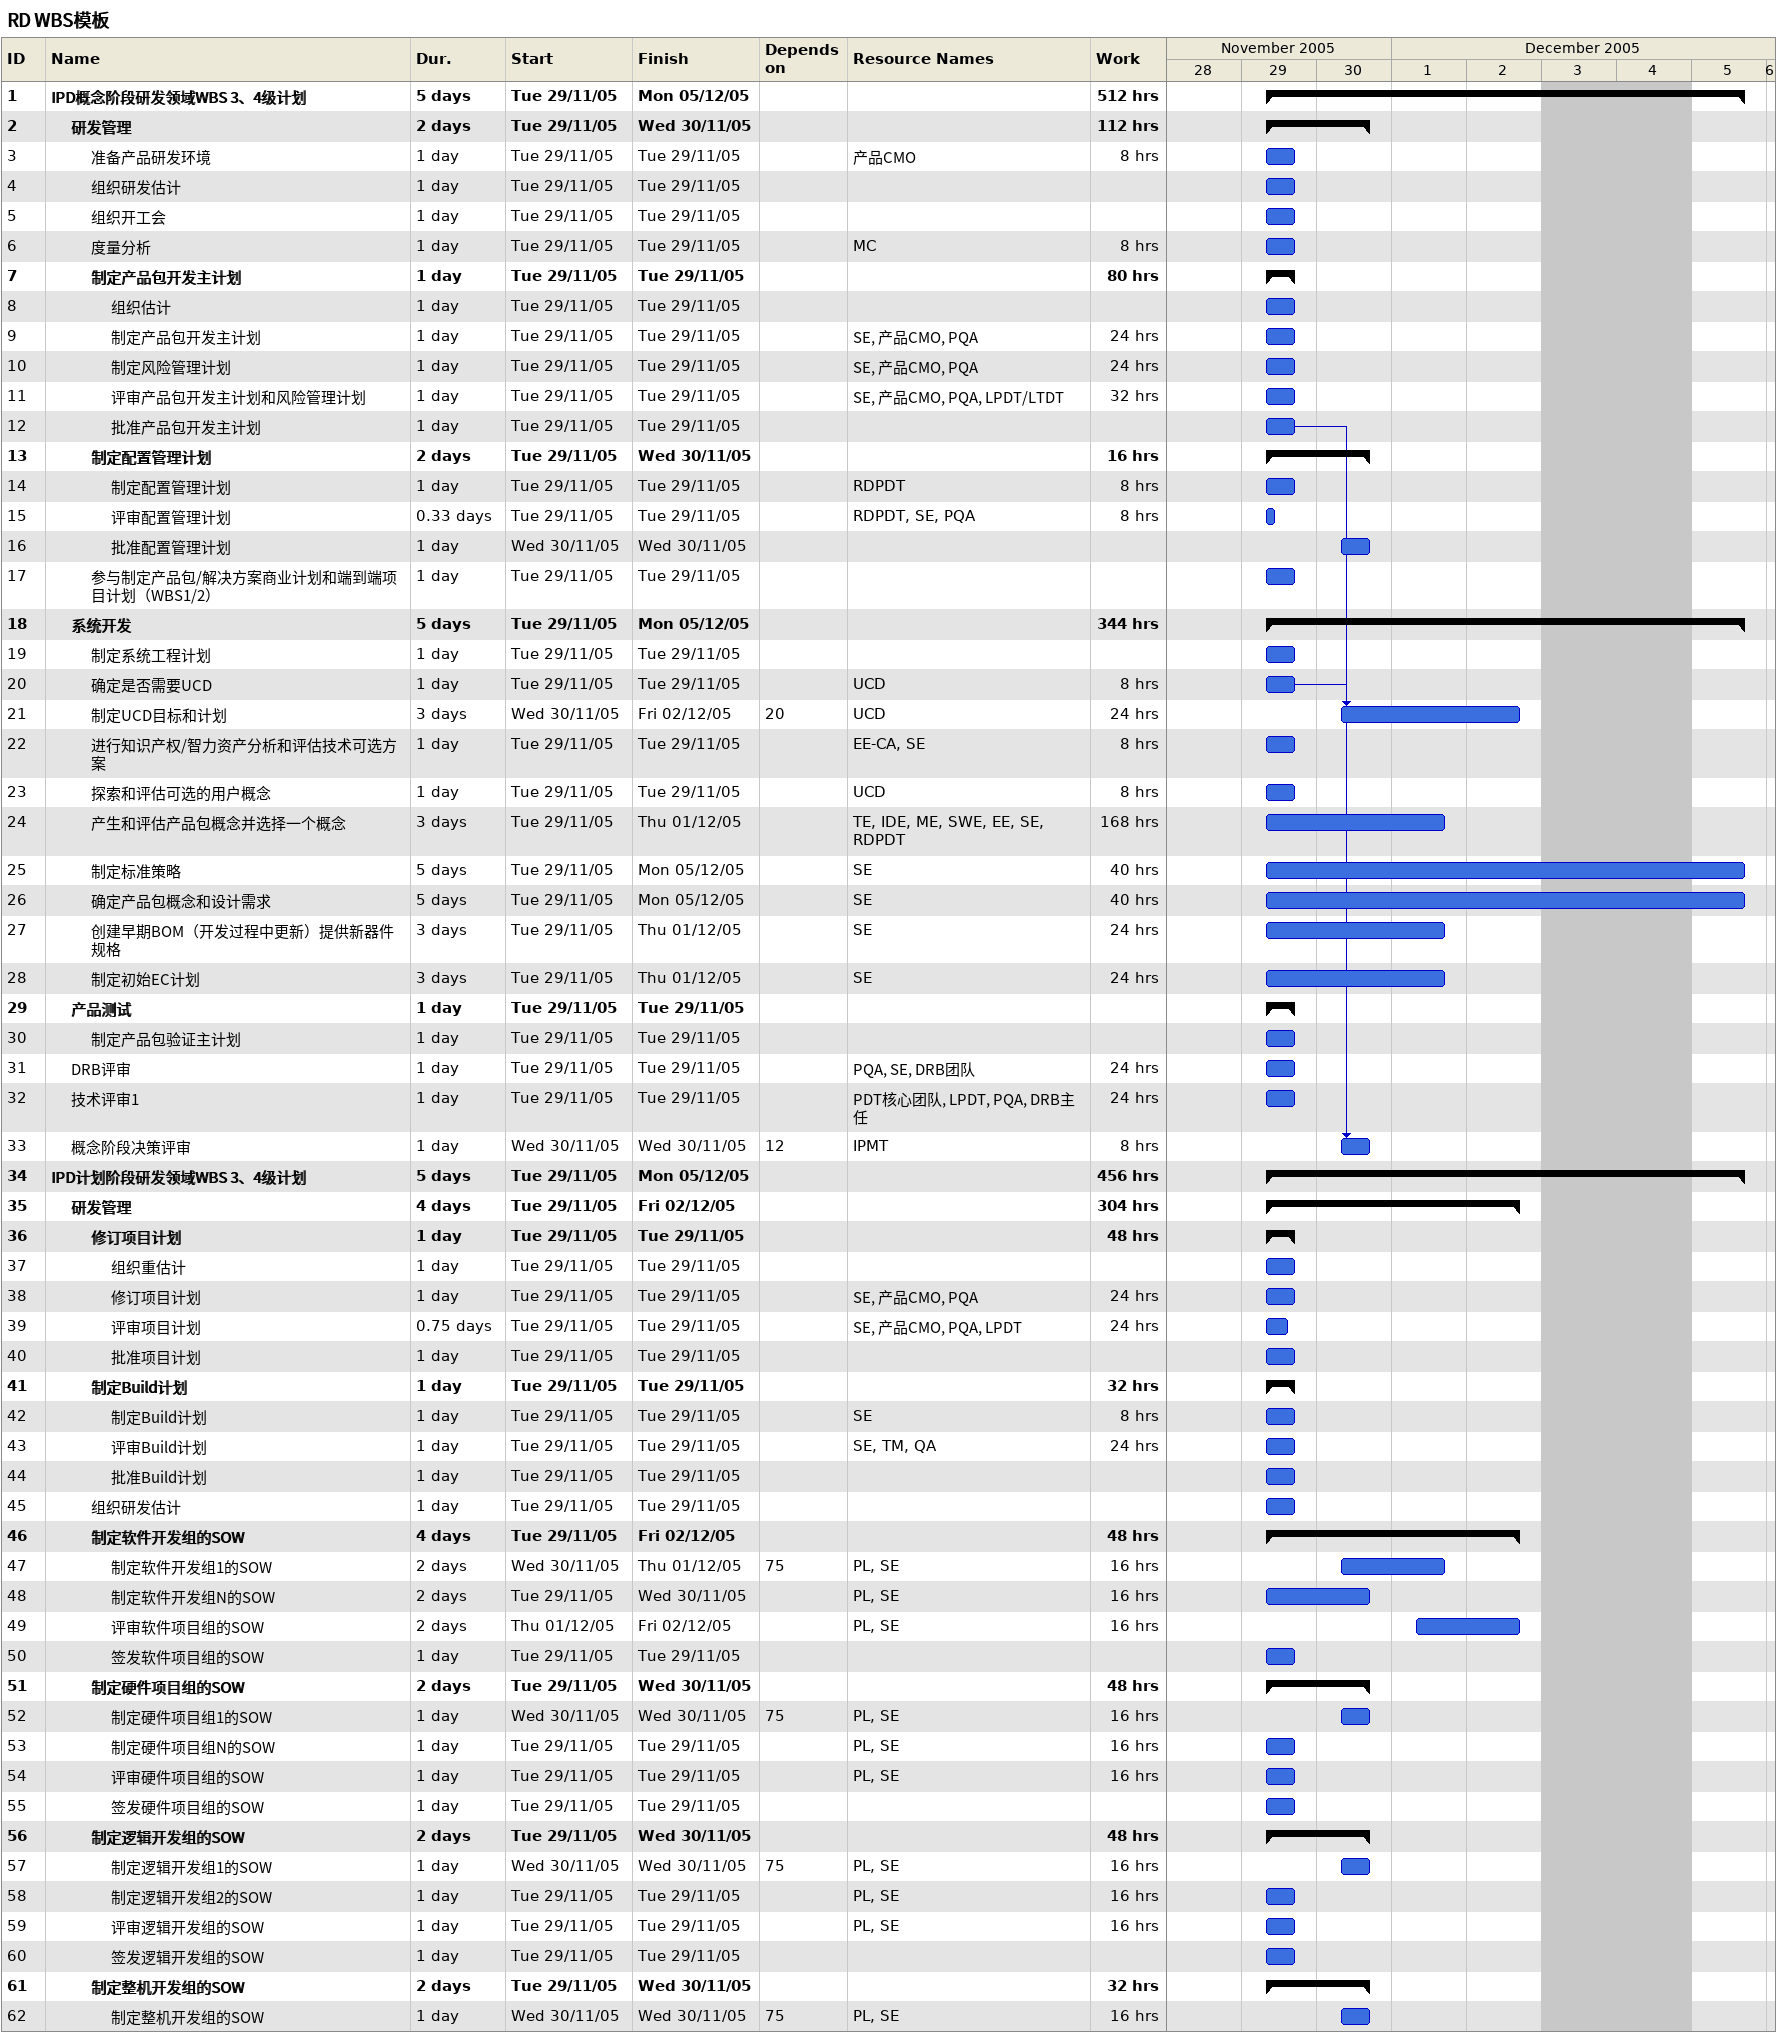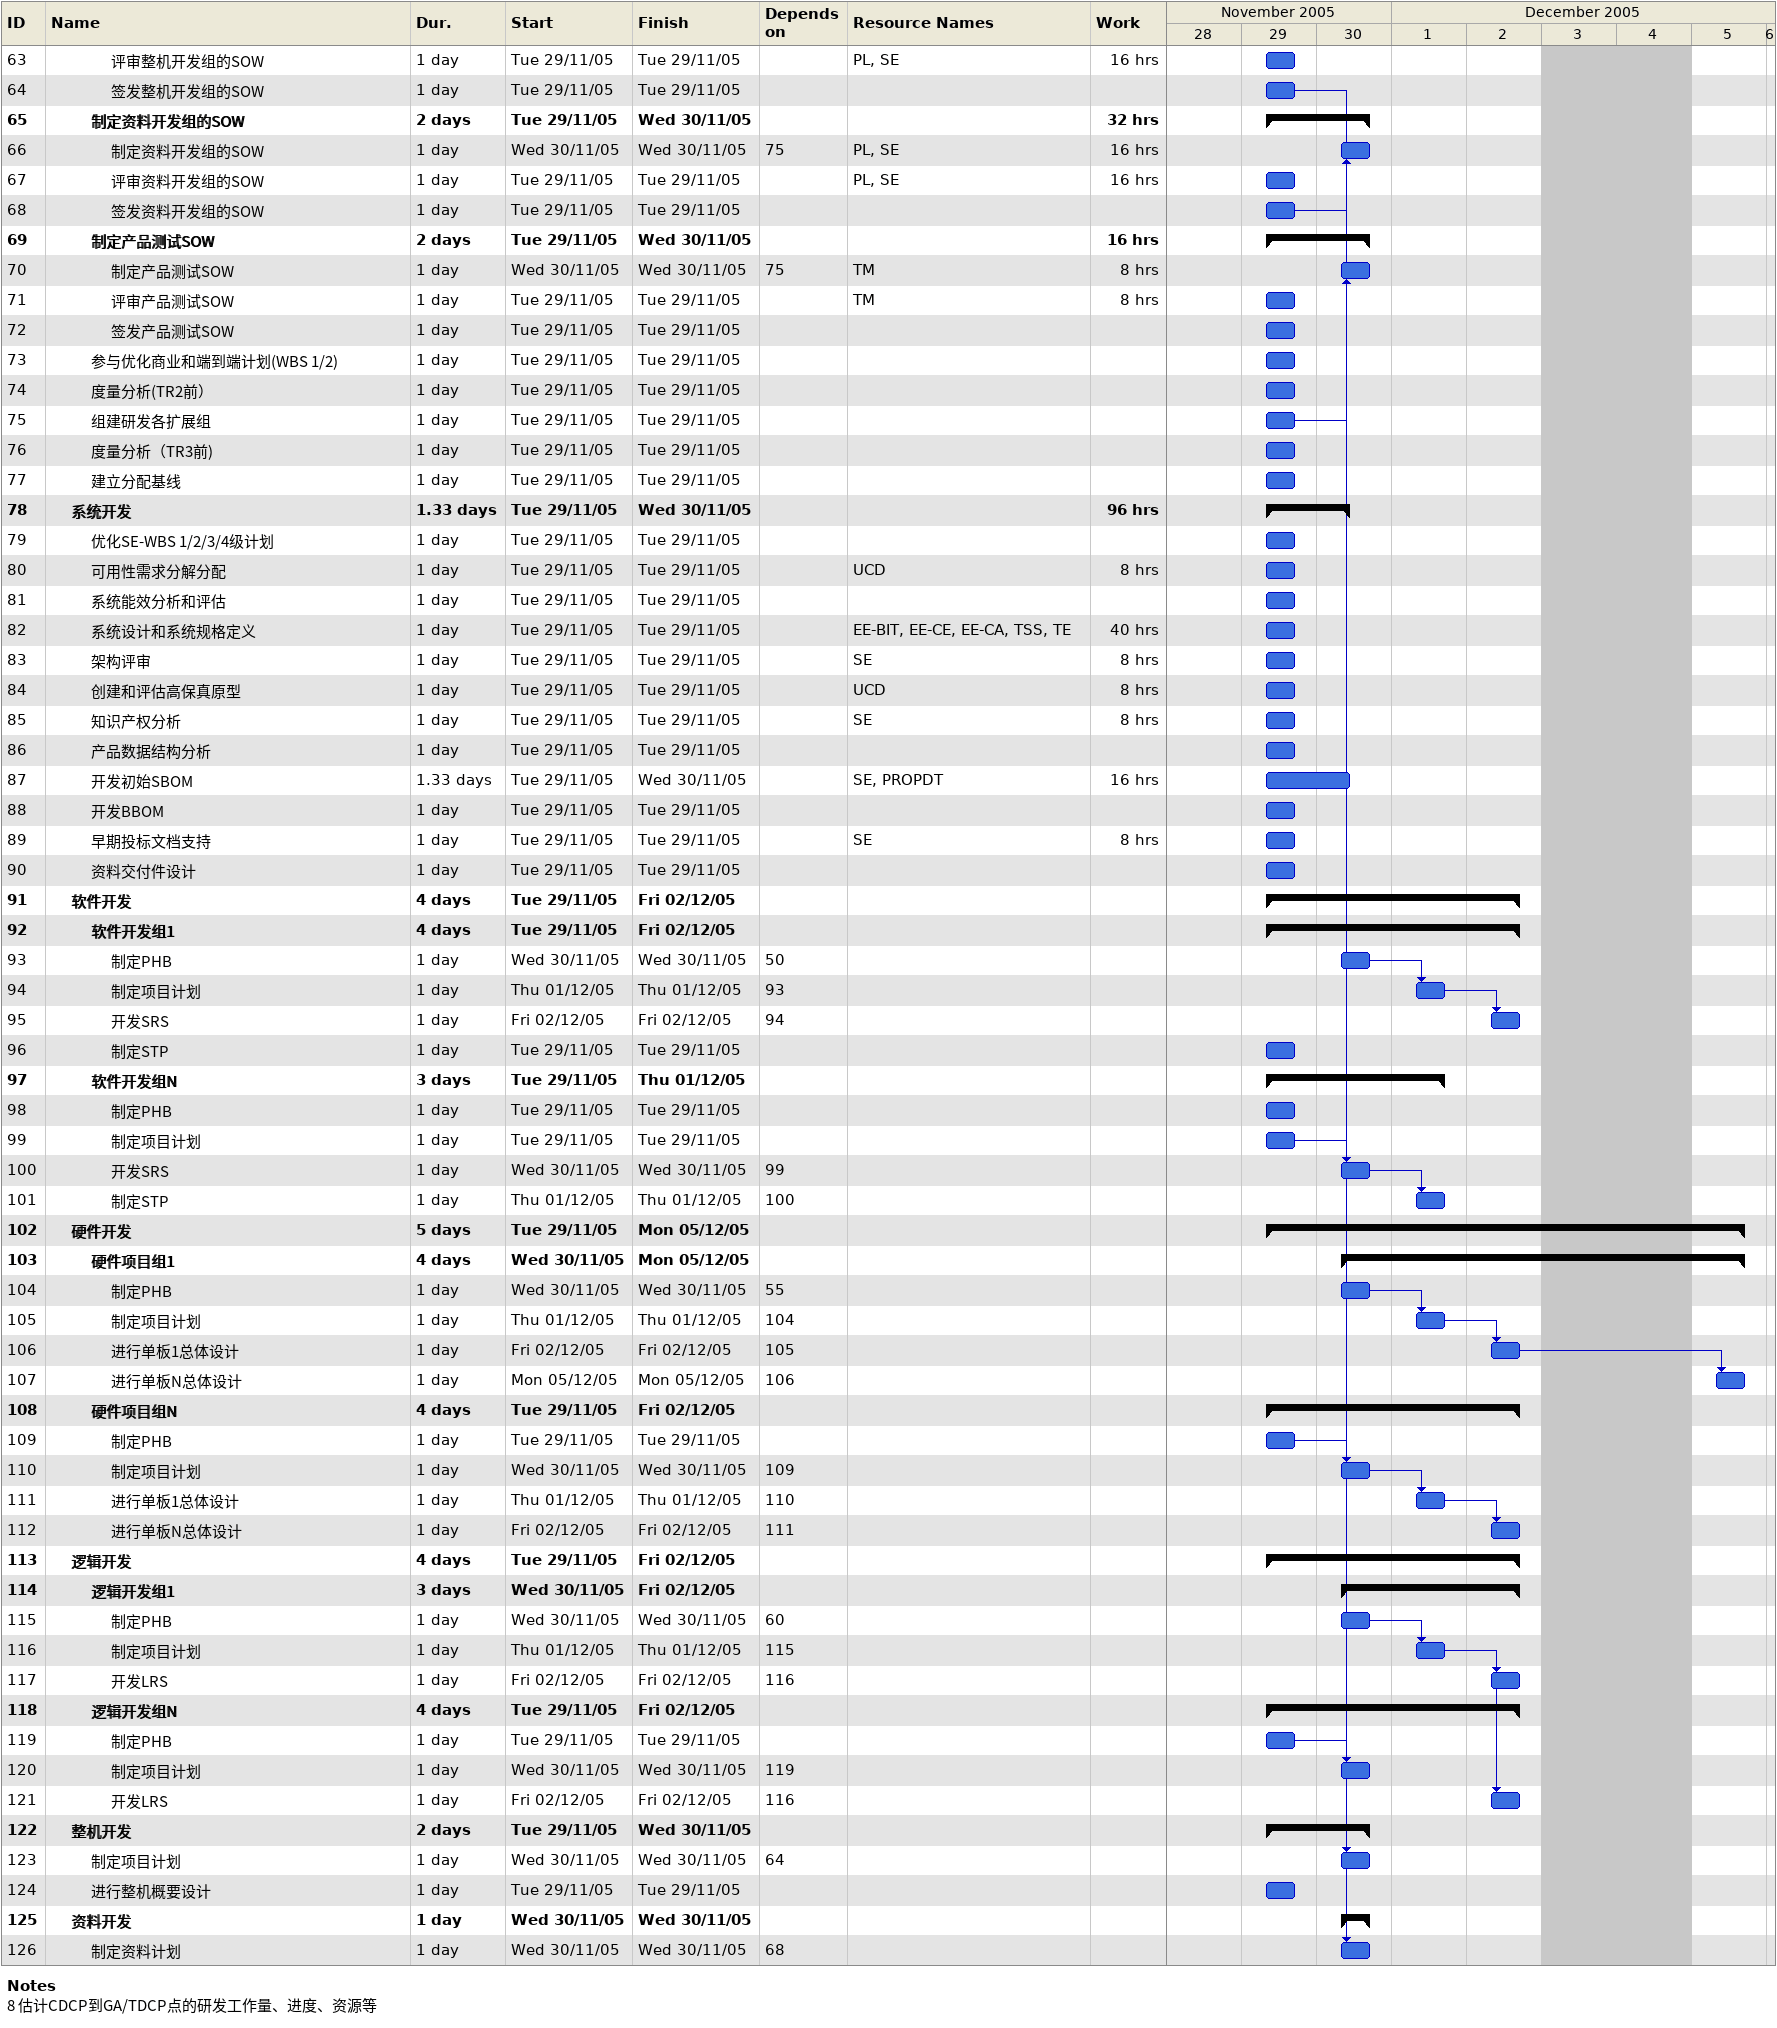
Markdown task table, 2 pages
RD WBS模板

| ID | Level | Task | Duration | Start | Finish | Predecessors | Resources | Work (h) |
|---|---|---|---|---|---|---|---|---|
| 1 | 1 | **IPD概念阶段研发领域WBS 3、4级计划** | 5d | 2005-11-29 | 2005-12-05 |  |  | 512 |
| 2 | 2 | **研发管理** | 2d | 2005-11-29 | 2005-11-30 |  |  | 112 |
| 3 | 3 | 准备产品研发环境 | 1d | 2005-11-29 | 2005-11-29 |  | 产品CMO | 8 |
| 4 | 3 | 组织研发估计 | 1d | 2005-11-29 | 2005-11-29 |  |  |  |
| 5 | 3 | 组织开工会 | 1d | 2005-11-29 | 2005-11-29 |  |  |  |
| 6 | 3 | 度量分析 | 1d | 2005-11-29 | 2005-11-29 |  | MC | 8 |
| 7 | 3 | **制定产品包开发主计划** | 1d | 2005-11-29 | 2005-11-29 |  |  | 80 |
| 8 | 4 | 组织估计 | 1d | 2005-11-29 | 2005-11-29 |  |  |  |
| 9 | 4 | 制定产品包开发主计划 | 1d | 2005-11-29 | 2005-11-29 |  | SE, 产品CMO, PQA | 24 |
| 10 | 4 | 制定风险管理计划 | 1d | 2005-11-29 | 2005-11-29 |  | SE, 产品CMO, PQA | 24 |
| 11 | 4 | 评审产品包开发主计划和风险管理计划 | 1d | 2005-11-29 | 2005-11-29 |  | SE, 产品CMO, PQA, LPDT/LTDT | 32 |
| 12 | 4 | 批准产品包开发主计划 | 1d | 2005-11-29 | 2005-11-29 |  |  |  |
| 13 | 3 | **制定配置管理计划** | 2d | 2005-11-29 | 2005-11-30 |  |  | 16 |
| 14 | 4 | 制定配置管理计划 | 1d | 2005-11-29 | 2005-11-29 |  | RDPDT | 8 |
| 15 | 4 | 评审配置管理计划 | 0.33d | 2005-11-29 | 2005-11-29 |  | RDPDT, SE, PQA | 8 |
| 16 | 4 | 批准配置管理计划 | 1d | 2005-11-30 | 2005-11-30 |  |  |  |
| 17 | 3 | 参与制定产品包/解决方案商业计划和端到端项目计划（WBS1/2） | 1d | 2005-11-29 | 2005-11-29 |  |  |  |
| 18 | 2 | **系统开发** | 5d | 2005-11-29 | 2005-12-05 |  |  | 344 |
| 19 | 3 | 制定系统工程计划 | 1d | 2005-11-29 | 2005-11-29 |  |  |  |
| 20 | 3 | 确定是否需要UCD | 1d | 2005-11-29 | 2005-11-29 |  | UCD | 8 |
| 21 | 3 | 制定UCD目标和计划 | 3d | 2005-11-30 | 2005-12-02 | 20 | UCD | 24 |
| 22 | 3 | 进行知识产权/智力资产分析和评估技术可选方案 | 1d | 2005-11-29 | 2005-11-29 |  | EE-CA, SE | 8 |
| 23 | 3 | 探索和评估可选的用户概念 | 1d | 2005-11-29 | 2005-11-29 |  | UCD | 8 |
| 24 | 3 | 产生和评估产品包概念并选择一个概念 | 3d | 2005-11-29 | 2005-12-01 |  | TE, IDE, ME, SWE, EE, SE, RDPDT | 168 |
| 25 | 3 | 制定标准策略 | 5d | 2005-11-29 | 2005-12-05 |  | SE | 40 |
| 26 | 3 | 确定产品包概念和设计需求 | 5d | 2005-11-29 | 2005-12-05 |  | SE | 40 |
| 27 | 3 | 创建早期BOM（开发过程中更新）提供新器件规格 | 3d | 2005-11-29 | 2005-12-01 |  | SE | 24 |
| 28 | 3 | 制定初始EC计划 | 3d | 2005-11-29 | 2005-12-01 |  | SE | 24 |
| 29 | 2 | **产品测试** | 1d | 2005-11-29 | 2005-11-29 |  |  |  |
| 30 | 3 | 制定产品包验证主计划 | 1d | 2005-11-29 | 2005-11-29 |  |  |  |
| 31 | 2 | DRB评审 | 1d | 2005-11-29 | 2005-11-29 |  | PQA, SE, DRB团队 | 24 |
| 32 | 2 | 技术评审1 | 1d | 2005-11-29 | 2005-11-29 |  | PDT核心团队, LPDT, PQA, DRB主任 | 24 |
| 33 | 2 | 概念阶段决策评审 | 1d | 2005-11-30 | 2005-11-30 | 12 | IPMT | 8 |
| 34 | 1 | **IPD计划阶段研发领域WBS 3、4级计划** | 5d | 2005-11-29 | 2005-12-05 |  |  | 456 |
| 35 | 2 | **研发管理** | 4d | 2005-11-29 | 2005-12-02 |  |  | 304 |
| 36 | 3 | **修订项目计划** | 1d | 2005-11-29 | 2005-11-29 |  |  | 48 |
| 37 | 4 | 组织重估计 | 1d | 2005-11-29 | 2005-11-29 |  |  |  |
| 38 | 4 | 修订项目计划 | 1d | 2005-11-29 | 2005-11-29 |  | SE, 产品CMO, PQA | 24 |
| 39 | 4 | 评审项目计划 | 0.75d | 2005-11-29 | 2005-11-29 |  | SE, 产品CMO, PQA, LPDT | 24 |
| 40 | 4 | 批准项目计划 | 1d | 2005-11-29 | 2005-11-29 |  |  |  |
| 41 | 3 | **制定Build计划** | 1d | 2005-11-29 | 2005-11-29 |  |  | 32 |
| 42 | 4 | 制定Build计划 | 1d | 2005-11-29 | 2005-11-29 |  | SE | 8 |
| 43 | 4 | 评审Build计划 | 1d | 2005-11-29 | 2005-11-29 |  | SE, TM, QA | 24 |
| 44 | 4 | 批准Build计划 | 1d | 2005-11-29 | 2005-11-29 |  |  |  |
| 45 | 3 | 组织研发估计 | 1d | 2005-11-29 | 2005-11-29 |  |  |  |
| 46 | 3 | **制定软件开发组的SOW** | 4d | 2005-11-29 | 2005-12-02 |  |  | 48 |
| 47 | 4 | 制定软件开发组1的SOW | 2d | 2005-11-30 | 2005-12-01 | 75 | PL, SE | 16 |
| 48 | 4 | 制定软件开发组N的SOW | 2d | 2005-11-29 | 2005-11-30 |  | PL, SE | 16 |
| 49 | 4 | 评审软件项目组的SOW | 2d | 2005-12-01 | 2005-12-02 |  | PL, SE | 16 |
| 50 | 4 | 签发软件项目组的SOW | 1d | 2005-11-29 | 2005-11-29 |  |  |  |
| 51 | 3 | **制定硬件项目组的SOW** | 2d | 2005-11-29 | 2005-11-30 |  |  | 48 |
| 52 | 4 | 制定硬件项目组1的SOW | 1d | 2005-11-30 | 2005-11-30 | 75 | PL, SE | 16 |
| 53 | 4 | 制定硬件项目组N的SOW | 1d | 2005-11-29 | 2005-11-29 |  | PL, SE | 16 |
| 54 | 4 | 评审硬件项目组的SOW | 1d | 2005-11-29 | 2005-11-29 |  | PL, SE | 16 |
| 55 | 4 | 签发硬件项目组的SOW | 1d | 2005-11-29 | 2005-11-29 |  |  |  |
| 56 | 3 | **制定逻辑开发组的SOW** | 2d | 2005-11-29 | 2005-11-30 |  |  | 48 |
| 57 | 4 | 制定逻辑开发组1的SOW | 1d | 2005-11-30 | 2005-11-30 | 75 | PL, SE | 16 |
| 58 | 4 | 制定逻辑开发组2的SOW | 1d | 2005-11-29 | 2005-11-29 |  | PL, SE | 16 |
| 59 | 4 | 评审逻辑开发组的SOW | 1d | 2005-11-29 | 2005-11-29 |  | PL, SE | 16 |
| 60 | 4 | 签发逻辑开发组的SOW | 1d | 2005-11-29 | 2005-11-29 |  |  |  |
| 61 | 3 | **制定整机开发组的SOW** | 2d | 2005-11-29 | 2005-11-30 |  |  | 32 |
| 62 | 4 | 制定整机开发组的SOW | 1d | 2005-11-30 | 2005-11-30 | 75 | PL, SE | 16 |
| 63 | 4 | 评审整机开发组的SOW | 1d | 2005-11-29 | 2005-11-29 |  | PL, SE | 16 |
| 64 | 4 | 签发整机开发组的SOW | 1d | 2005-11-29 | 2005-11-29 |  |  |  |
| 65 | 3 | **制定资料开发组的SOW** | 2d | 2005-11-29 | 2005-11-30 |  |  | 32 |
| 66 | 4 | 制定资料开发组的SOW | 1d | 2005-11-30 | 2005-11-30 | 75 | PL, SE | 16 |
| 67 | 4 | 评审资料开发组的SOW | 1d | 2005-11-29 | 2005-11-29 |  | PL, SE | 16 |
| 68 | 4 | 签发资料开发组的SOW | 1d | 2005-11-29 | 2005-11-29 |  |  |  |
| 69 | 3 | **制定产品测试SOW** | 2d | 2005-11-29 | 2005-11-30 |  |  | 16 |
| 70 | 4 | 制定产品测试SOW | 1d | 2005-11-30 | 2005-11-30 | 75 | TM | 8 |
| 71 | 4 | 评审产品测试SOW | 1d | 2005-11-29 | 2005-11-29 |  | TM | 8 |
| 72 | 4 | 签发产品测试SOW | 1d | 2005-11-29 | 2005-11-29 |  |  |  |
| 73 | 3 | 参与优化商业和端到端计划(WBS 1/2) | 1d | 2005-11-29 | 2005-11-29 |  |  |  |
| 74 | 3 | 度量分析(TR2前） | 1d | 2005-11-29 | 2005-11-29 |  |  |  |
| 75 | 3 | 组建研发各扩展组 | 1d | 2005-11-29 | 2005-11-29 |  |  |  |
| 76 | 3 | 度量分析（TR3前) | 1d | 2005-11-29 | 2005-11-29 |  |  |  |
| 77 | 3 | 建立分配基线 | 1d | 2005-11-29 | 2005-11-29 |  |  |  |
| 78 | 2 | **系统开发** | 1.33d | 2005-11-29 | 2005-11-30 |  |  | 96 |
| 79 | 3 | 优化SE-WBS 1/2/3/4级计划 | 1d | 2005-11-29 | 2005-11-29 |  |  |  |
| 80 | 3 | 可用性需求分解分配 | 1d | 2005-11-29 | 2005-11-29 |  | UCD | 8 |
| 81 | 3 | 系统能效分析和评估 | 1d | 2005-11-29 | 2005-11-29 |  |  |  |
| 82 | 3 | 系统设计和系统规格定义 | 1d | 2005-11-29 | 2005-11-29 |  | EE-BIT, EE-CE, EE-CA, TSS, TE | 40 |
| 83 | 3 | 架构评审 | 1d | 2005-11-29 | 2005-11-29 |  | SE | 8 |
| 84 | 3 | 创建和评估高保真原型 | 1d | 2005-11-29 | 2005-11-29 |  | UCD | 8 |
| 85 | 3 | 知识产权分析 | 1d | 2005-11-29 | 2005-11-29 |  | SE | 8 |
| 86 | 3 | 产品数据结构分析 | 1d | 2005-11-29 | 2005-11-29 |  |  |  |
| 87 | 3 | 开发初始SBOM | 1.33d | 2005-11-29 | 2005-11-30 |  | SE, PROPDT | 16 |
| 88 | 3 | 开发BBOM | 1d | 2005-11-29 | 2005-11-29 |  |  |  |
| 89 | 3 | 早期投标文档支持 | 1d | 2005-11-29 | 2005-11-29 |  | SE | 8 |
| 90 | 3 | 资料交付件设计 | 1d | 2005-11-29 | 2005-11-29 |  |  |  |
| 91 | 2 | **软件开发** | 4d | 2005-11-29 | 2005-12-02 |  |  |  |
| 92 | 3 | **软件开发组1** | 4d | 2005-11-29 | 2005-12-02 |  |  |  |
| 93 | 4 | 制定PHB | 1d | 2005-11-30 | 2005-11-30 | 50 |  |  |
| 94 | 4 | 制定项目计划 | 1d | 2005-12-01 | 2005-12-01 | 93 |  |  |
| 95 | 4 | 开发SRS | 1d | 2005-12-02 | 2005-12-02 | 94 |  |  |
| 96 | 4 | 制定STP | 1d | 2005-11-29 | 2005-11-29 |  |  |  |
| 97 | 3 | **软件开发组N** | 3d | 2005-11-29 | 2005-12-01 |  |  |  |
| 98 | 4 | 制定PHB | 1d | 2005-11-29 | 2005-11-29 |  |  |  |
| 99 | 4 | 制定项目计划 | 1d | 2005-11-29 | 2005-11-29 |  |  |  |
| 100 | 4 | 开发SRS | 1d | 2005-11-30 | 2005-11-30 | 99 |  |  |
| 101 | 4 | 制定STP | 1d | 2005-12-01 | 2005-12-01 | 100 |  |  |
| 102 | 2 | **硬件开发** | 5d | 2005-11-29 | 2005-12-05 |  |  |  |
| 103 | 3 | **硬件项目组1** | 4d | 2005-11-30 | 2005-12-05 |  |  |  |
| 104 | 4 | 制定PHB | 1d | 2005-11-30 | 2005-11-30 | 55 |  |  |
| 105 | 4 | 制定项目计划 | 1d | 2005-12-01 | 2005-12-01 | 104 |  |  |
| 106 | 4 | 进行单板1总体设计 | 1d | 2005-12-02 | 2005-12-02 | 105 |  |  |
| 107 | 4 | 进行单板N总体设计 | 1d | 2005-12-05 | 2005-12-05 | 106 |  |  |
| 108 | 3 | **硬件项目组N** | 4d | 2005-11-29 | 2005-12-02 |  |  |  |
| 109 | 4 | 制定PHB | 1d | 2005-11-29 | 2005-11-29 |  |  |  |
| 110 | 4 | 制定项目计划 | 1d | 2005-11-30 | 2005-11-30 | 109 |  |  |
| 111 | 4 | 进行单板1总体设计 | 1d | 2005-12-01 | 2005-12-01 | 110 |  |  |
| 112 | 4 | 进行单板N总体设计 | 1d | 2005-12-02 | 2005-12-02 | 111 |  |  |
| 113 | 2 | **逻辑开发** | 4d | 2005-11-29 | 2005-12-02 |  |  |  |
| 114 | 3 | **逻辑开发组1** | 3d | 2005-11-30 | 2005-12-02 |  |  |  |
| 115 | 4 | 制定PHB | 1d | 2005-11-30 | 2005-11-30 | 60 |  |  |
| 116 | 4 | 制定项目计划 | 1d | 2005-12-01 | 2005-12-01 | 115 |  |  |
| 117 | 4 | 开发LRS | 1d | 2005-12-02 | 2005-12-02 | 116 |  |  |
| 118 | 3 | **逻辑开发组N** | 4d | 2005-11-29 | 2005-12-02 |  |  |  |
| 119 | 4 | 制定PHB | 1d | 2005-11-29 | 2005-11-29 |  |  |  |
| 120 | 4 | 制定项目计划 | 1d | 2005-11-30 | 2005-11-30 | 119 |  |  |
| 121 | 4 | 开发LRS | 1d | 2005-12-02 | 2005-12-02 | 116 |  |  |
| 122 | 2 | **整机开发** | 2d | 2005-11-29 | 2005-11-30 |  |  |  |
| 123 | 3 | 制定项目计划 | 1d | 2005-11-30 | 2005-11-30 | 64 |  |  |
| 124 | 3 | 进行整机概要设计 | 1d | 2005-11-29 | 2005-11-29 |  |  |  |
| 125 | 2 | **资料开发** | 1d | 2005-11-30 | 2005-11-30 |  |  |  |
| 126 | 3 | 制定资料计划 | 1d | 2005-11-30 | 2005-11-30 | 68 |  |  |

Notes
- 8: 估计CDCP到GA/TDCP点的研发工作量、进度、资源等
